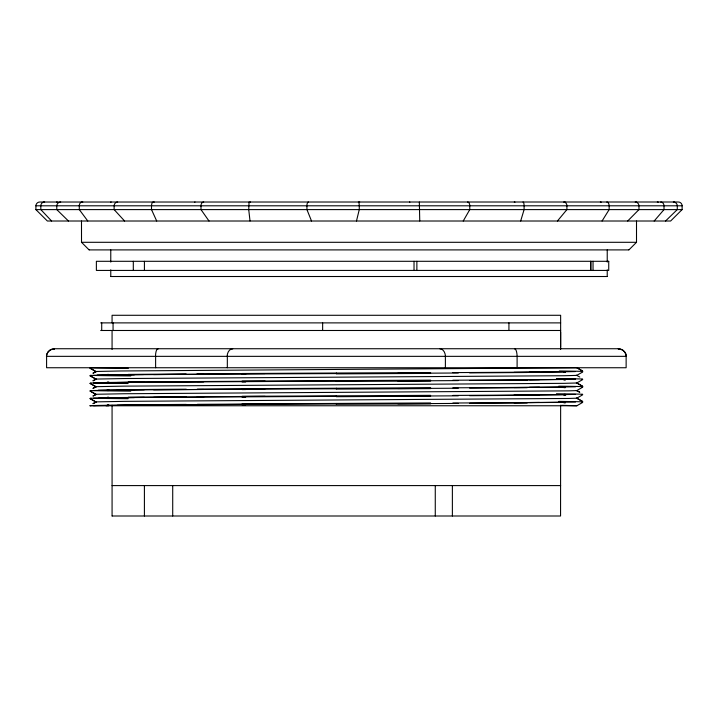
<?xml version="1.0" encoding="UTF-8"?>
<svg xmlns="http://www.w3.org/2000/svg" width="718" height="718" viewBox="0 0 718 718"><rect width="100%" height="100%" fill="white"/><g stroke="black" fill="none" stroke-linecap="round" stroke-linejoin="round"><path stroke-width="1.08" d="M636.507 221.009L636.507 242.298L628.905 249.9M560.641 332.021L560.641 347.207M356.478 221.009L359.269 209.602L359.269 205.797A3.904 0.942 -89.7 0 0 358.309 202.027M419.339 202.081L419.752 221.009M520.667 221.009L524.104 209.602L524.104 205.797A3.904 1.095 -90 0 0 522.982 202.027M249.056 202.063L248.733 209.602L250.017 221.009M463.236 221.009L469.769 209.602L469.769 205.797M602.07 221.009L609.151 209.602L609.151 205.797A3.904 2.316 -90 0 0 606.809 202.027M557.428 221.009L566.906 209.602L566.906 205.797M654.161 221.009L664.015 209.602L664.015 205.797A3.904 3.249 -90 0 0 660.748 202.027M627.685 221.009L638.966 209.602L638.966 205.797A3.904 3.752 -89.1 0 0 635.197 202.027M682.1 209.602L670.648 221.009L47.352 221.009L35.9 209.602L35.9 205.797A3.904 3.796 90 0 1 39.714 202.027L678.286 202A3.904 3.796 -90 0 1 682.145 205.797L682.1 209.602L677.523 209.602M673.349 202.027A3.904 3.895 86.2 0 1 677.316 205.797L677.262 209.602L665.541 221.009M95.916 379.113L92.918 380.836L96.365 379.068L124.25 378.539L564.106 375.729L576.742 375.388L582.693 371.987M95.916 386.724L92.918 388.438L96.365 386.67L124.25 386.14L564.106 383.34L576.742 382.99L582.693 379.589M96.365 394.433L92.918 396.049L96.365 394.272L124.25 393.742L568.674 390.861L576.742 390.592L582.693 387.19M582.693 394.792L576.796 398.185L568.674 398.463L124.25 401.353L96.365 401.874L92.918 403.651L96.365 402.035M90.019 405.76L576.877 405.76L582.693 402.394M582.693 371.107L576.85 367.742L120.66 370.982L96.365 371.466L92.918 373.234L96.365 371.628M576.742 375.388L579.803 377.04M576.742 382.99L582.693 386.311M576.742 390.592L579.803 392.243L576.357 390.475M582.693 401.515L576.357 398.077M107.314 374.455L108.768 374.437M107.314 375.326L108.768 375.308M563.944 371.592L565.398 371.574M563.944 372.462L565.398 372.436M107.314 382.066L108.768 382.048M107.314 382.927L108.768 382.909M563.944 379.194L565.398 379.176M563.944 380.064L565.398 380.046M107.314 389.668L108.768 389.65M107.314 390.538L108.768 390.511M563.944 386.796L565.398 386.778M563.944 387.666L565.398 387.648M107.314 397.269L108.768 397.251M107.314 398.14L108.768 398.122M563.944 394.397L565.398 394.379M563.944 395.268L565.398 395.25M107.314 404.871L108.768 404.853M106.022 405.76L108.768 405.724M563.944 401.999L565.398 401.981M563.944 402.87L565.398 402.852M242.092 373.504L430.62 372.552M242.092 374.356L245.682 374.338M430.62 373.405L336.356 373.881L336.356 373.028M242.092 381.105L430.62 380.154M242.092 381.958L245.682 381.94M430.62 381.016L336.356 381.482L336.356 380.63M242.092 388.707L430.62 387.756M242.092 389.569L245.682 389.542M430.62 388.618L336.356 389.093L336.356 388.232M242.092 396.309L430.62 395.358M242.092 397.171L245.682 397.153M430.62 396.219L336.356 396.695L336.356 395.833M242.092 403.911L430.62 402.96M242.092 404.772L245.682 404.755M430.62 403.821L336.356 404.297L336.356 403.435M35.9 205.797L682.1 205.797M35.9 209.602L677.262 209.602M81.655 242.298L636.345 242.298M89.247 249.9L628.753 249.9M110.904 276.511L607.096 276.511M100.7 322.885L560.641 322.885M100.7 330.486L560.641 330.486M54.514 348.733L618.198 348.733M112.071 485.592L560.641 485.592M112.152 516L560.561 516L560.641 405.221M561.458 405.329L576.868 405.76M576.357 375.272L576.868 375.343M576.357 382.873L576.868 382.945M90.019 375.783L96.365 379.23M90.019 383.385L96.365 386.831M576.868 398.158L582.621 401.488M576.796 382.918L582.621 386.284M576.868 367.742L582.621 371.071M90.019 368.181L95.979 371.583L90.1 368.208M90.1 375.819L95.916 379.176M90.1 383.421L95.916 386.778M90.019 390.987L95.979 394.397L90.1 391.023M90.019 398.598L95.979 401.999L90.1 398.625M68.452 221.009L56.785 209.602L56.785 205.797A3.904 3.886 -90 0 1 60.68 202.027M89.095 249.9L81.52 242.298L81.493 221.009M51.588 221.009L40.827 209.602L40.827 205.797M124.6 221.009L114.126 209.602L114.126 205.797A3.904 3.5 -90 0 1 117.635 202.027M87.784 221.009L79.294 209.602L79.294 205.797M209.01 221.009L201.004 209.602L201.004 205.797M156.703 221.009L151.507 209.602L151.507 205.797A3.904 1.714 -89.7 0 1 153.212 202.027M311.522 221.009L306.936 209.602L306.936 205.797M607.231 249.9L607.231 262.097M607.231 269.851L607.231 276.511M593.041 261.298L593.041 270.426M590.914 261.298L590.914 270.426M590.618 261.298L590.618 270.426M560.641 349.415L560.641 315.283L112.071 315.283L112.071 322.885M517.104 367.742L517.104 356.343A7.889 2.387 90 0 0 514.573 348.903M508.927 322.885L508.927 330.486M452.376 485.592L452.376 516M445.384 356.343L445.384 367.742M435.27 485.592L435.27 516M416.871 261.298L416.871 270.426M414.026 261.298L414.026 270.426M322.642 322.885L322.642 330.486M227.328 356.343L227.328 367.742M172.715 485.592L172.715 516M155.618 356.343L155.618 367.742M144.417 261.298L144.417 270.426M144.408 485.592L144.408 516M133.306 261.298L133.306 270.426M113.067 322.885L113.067 330.486M112.071 330.486L112.071 349.46M112.071 405.248L112.08 516M110.769 249.9L110.769 262.097M110.769 269.851L110.769 276.511M101.714 322.885L101.714 330.486M40.782 205.797A3.904 3.572 -89.4 0 1 44.408 202.027M79.258 205.797A3.904 2.809 -89.6 0 1 82.112 202.027M200.941 205.797A3.904 2.701 -90 0 1 203.697 202.027M306.882 205.797A3.904 1.571 -90 0 1 308.489 202.027M467.562 202.027A3.904 2.181 -89.7 0 1 469.796 205.797M563.729 202.027A3.904 3.159 -89.6 0 1 566.951 205.797M153.481 202.126A3.904 3.159 89.6 0 1 154.271 202.027M194.731 202.153A3.904 1.095 90 0 1 195.018 202.027M110.608 202.144A3.904 2.316 90 0 1 111.191 202.027M81.861 202.135A3.904 3.752 89.1 0 1 82.803 202.027M56.435 202.135A3.904 3.249 90 0 1 57.252 202.027M43.672 202.135A3.904 3.895 -86.2 0 1 44.651 202.027M673.592 202.027A3.904 3.572 89.4 0 1 674.489 202.135M657.32 202.027A3.904 3.886 90 0 1 658.289 202.135M635.888 202.027A3.904 2.809 89.6 0 1 636.588 202.144M600.365 202.027A3.904 3.5 90 0 1 601.235 202.135M564.788 202.027A3.904 1.714 89.7 0 1 565.219 202.144M514.303 202.027A3.904 2.701 90 0 1 514.968 202.126M409.511 202.027A3.904 1.571 90 0 1 409.897 202.126M359.458 202.108A3.904 0.942 89.7 0 1 359.691 202.027M249.891 202.126A3.904 2.181 89.7 0 1 250.438 202.027M439.99 348.903A7.889 5.188 88.4 0 1 445.474 356.334M227.112 356.316A7.889 5.322 90 0 1 232.722 348.912M155.519 356.325A7.889 2.549 88.7 0 1 158.148 348.93M626.275 356.334A7.889 7.701 90 0 0 618.207 348.903A7.889 7.736 -83.6 0 1 626.311 356.325M559.322 370.982A246.346 1.158 0.1 0 1 581.93 371.601M575.45 371.574A246.346 1.113 -0.1 0 1 529.363 372.095M539.29 372.032A246.346 0.835 -0.2 0 1 452.654 372.606M197.001 373.925A246.346 0.503 -0.3 0 1 264.951 373.557M128.109 374.419A246.346 0.871 -0.2 0 1 186.133 374.006M97.145 375.038A246.346 1.122 -0.1 0 1 143.609 374.527M556.432 378.557A246.346 1.158 0.1 0 1 582.029 379.203M575.522 379.185A246.346 1.113 -0.1 0 1 529.498 379.705M539.505 379.634A246.346 0.835 -0.2 0 1 452.852 380.217M197.315 381.527A246.346 0.503 -0.3 0 1 265.139 381.159M128.262 382.021A246.346 0.871 -0.2 0 1 186.294 381.608M99.075 382.613A246.346 1.113 -0.1 0 1 144.291 382.138M558.766 386.185A246.346 1.158 0.1 0 1 582.029 386.814M575.522 386.787A246.346 1.113 -0.1 0 1 529.498 387.307M539.505 387.235A246.346 0.835 -0.2 0 1 452.852 387.819M197.315 389.129A246.346 0.503 -0.3 0 1 265.139 388.761M128.262 389.623A246.346 0.871 -0.2 0 1 186.294 389.21M98.276 390.224A246.346 1.113 -0.1 0 1 144.291 389.739M556.432 393.769A246.346 1.158 0.1 0 1 582.029 394.415M575.522 394.388A246.346 1.113 -0.1 0 1 529.498 394.909M539.505 394.846A246.346 0.835 -0.2 0 1 452.852 395.421M197.315 396.731A246.346 0.503 -0.3 0 1 265.139 396.363M128.262 397.225A246.346 0.871 -0.2 0 1 186.294 396.812M99.075 397.817A246.346 1.113 -0.1 0 1 144.291 397.341M558.766 401.398A246.346 1.158 0.1 0 1 582.029 402.017M575.522 401.99A246.346 1.113 -0.1 0 1 529.498 402.511M539.505 402.448A246.346 0.835 -0.2 0 1 452.852 403.022M197.315 404.333A246.346 0.503 -0.3 0 1 265.139 403.965M128.262 404.835A246.346 0.871 -0.2 0 1 186.294 404.413M90.342 405.787A246.346 1.113 -0.1 0 1 144.273 404.943M153.616 374.563A246.346 0.556 -0.3 0 1 336.356 373.575M458.317 373.001A246.346 0.449 -0.3 0 1 397.844 373.324M527.218 372.498A246.346 0.799 -0.2 0 1 469.617 372.875M565.219 371.87A246.346 1.086 -0.1 0 1 514.043 372.337M128.334 368.298A246.346 1.086 0.1 0 1 90.764 367.715M153.616 382.164A246.346 0.556 -0.3 0 1 336.356 381.177M458.317 380.603A246.346 0.449 -0.3 0 1 397.844 380.926M527.218 380.1A246.346 0.799 -0.2 0 1 469.617 380.477M565.219 379.472A246.346 1.086 -0.1 0 1 514.043 379.939M130.766 375.927A246.346 1.086 0.1 0 1 90.405 375.299M93.564 375.326A246.346 1.131 -0.1 0 1 134.356 374.796M117.294 374.895A246.346 0.915 -0.2 0 1 203.706 374.257M153.616 389.766A246.346 0.556 -0.3 0 1 336.356 388.779M458.317 388.214A246.346 0.449 -0.3 0 1 397.844 388.528M527.218 387.702A246.346 0.799 -0.2 0 1 469.617 388.088M565.219 387.083A246.346 1.086 -0.1 0 1 514.043 387.541M128.127 383.502A246.346 1.086 0.1 0 1 90.405 382.9M93.564 382.927A246.346 1.131 -0.1 0 1 134.356 382.398M117.294 382.497A246.346 0.915 -0.2 0 1 203.706 381.859M153.616 397.368A246.346 0.556 -0.3 0 1 336.356 396.381M458.317 395.815A246.346 0.449 -0.3 0 1 397.844 396.139M527.218 395.304A246.346 0.799 -0.2 0 1 469.617 395.69M566.296 394.667A246.346 1.086 -0.1 0 1 514.043 395.142M130.766 391.13A246.346 1.086 0.1 0 1 90.405 390.502M93.564 390.529A246.346 1.131 -0.1 0 1 134.356 390M117.294 390.098A246.346 0.915 -0.2 0 1 203.706 389.47M153.616 404.97A246.346 0.556 -0.3 0 1 336.356 403.983M458.317 403.417A246.346 0.449 -0.3 0 1 397.844 403.74M527.218 402.906A246.346 0.799 -0.2 0 1 469.617 403.292M563.002 402.313A246.346 1.086 -0.1 0 1 514.043 402.753M128.127 398.705A246.346 1.086 0.1 0 1 90.405 398.104M93.564 398.131A246.346 1.131 -0.1 0 1 134.356 397.601M117.294 397.7A246.346 0.915 -0.2 0 1 203.706 397.072M93.564 405.742A246.346 1.131 -0.1 0 1 134.356 405.212M117.294 405.302A246.346 0.915 -0.2 0 1 203.706 404.674M608.729 261.298L96.374 261.298L96.383 270.426L608.729 270.426L608.738 261.298M626.132 356.343L46.589 356.343L46.589 367.742L626.132 367.742L626.132 356.343M54.505 348.903A7.889 7.701 -90 0 0 46.446 356.334A7.889 7.736 83.6 0 1 54.505 348.912"/></g></svg>
